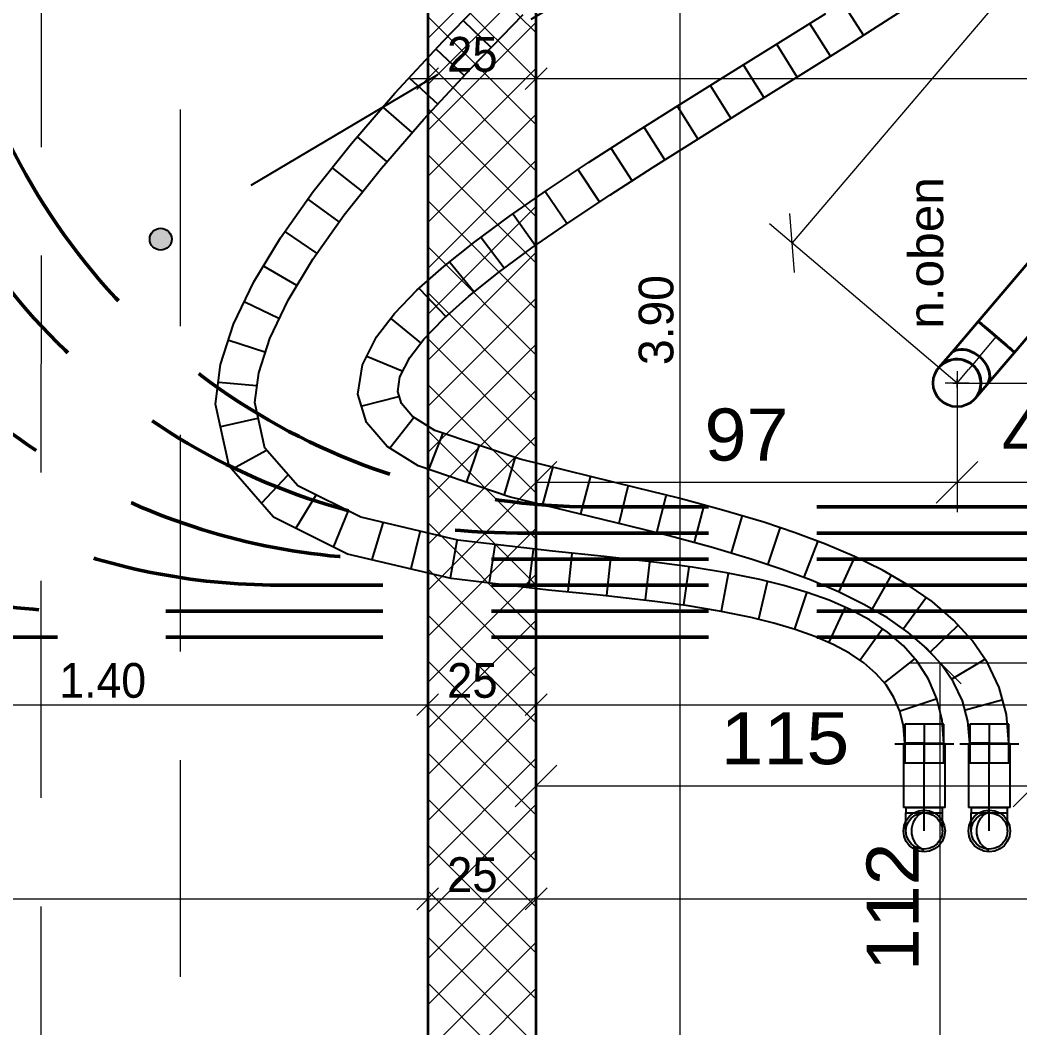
# Model space of a CAD drawing. Header units: millimetres. Extents: x -3497 to 2618, y -1809 to 2456.
# Drawn here: x -2502 to -2271.7, y 794.2 to 1026.5 of the extents above; entities that cross this region are included whole.
import ezdxf
from ezdxf.enums import TextEntityAlignment as Align

# ---------------------------------------------------------------- set-up
doc = ezdxf.new("R2010")
doc.units = ezdxf.units.MM
doc.header["$LTSCALE"] = 100
doc.header["$PDMODE"] = 2
doc.header["$PDSIZE"] = 1
for name, pattern in [('DASHDOT', [1, 0.5, -0.25, 0, -0.25]), ('DASHED', [0.75, 0.5, -0.25]), ('HIDDENX2', [0.75, 0.5, -0.25])]:
    doc.linetypes.add(name, pattern=pattern)
for name, color, linetype, true_color in [('10-0.05 Solid', 1, 'Continuous', 0xff0000), ('10-0.10 Punktlinie', 9, 'Continuous', 0x808080), ('10-0.13 Solid', 7, 'Continuous', 0x000000), ('20-(100) Aussenwände', 7, 'Continuous', 0xc0c0c0), ('20-Beton', 9, 'Continuous', 0x808080), ('30-Text', 7, 'Continuous', 0xff8000), ('30-Text 6', 3, 'Continuous', 0x00ff00), ('50-Türen&Fenster', 9, 'Continuous', 0x808080), ('Keine', 7, 'Continuous', 0xff8000)]:
    doc.layers.add(name, color=color, linetype=linetype, true_color=true_color)
doc.layers.add('10-0.05 Strichpunkt', color=7, linetype='Continuous')
doc.styles.add('Arial', font='arial.ttf')
doc.dimstyles.new('ISO-25', dxfattribs={"dimtxt": 2.5, "dimasz": 2.5, "dimexe": 1.25, "dimexo": 0.625, "dimtad": 1, "dimtxsty": 'Standard', "dimcen": 2.5, "dimadec": 0, "dimazin": 0, "dimtfac": 1, "dimtmove": 0, "dimatfit": 3, "dimfxl": 0, "dimarcsym": 0})

# ---------------------------------------------------------------- blocks, each defined once
blk = doc.blocks.new('vER2Sym_033_nNn0139')
at = {"layer": '20-(100) Aussenwände', "color": 7, "linetype": 'DASHDOT', "lineweight": 18}
blk.add_point((-2286.15, 942.88), dxfattribs=at)
blk = doc.blocks.new('vEGuideLine_487_nNn0140')
at = {"layer": '20-(100) Aussenwände', "color": 18, "linetype": 'DASHDOT', "lineweight": 13, "true_color": 0x000000}
blk.add_point((-2286.15, 942.88), dxfattribs=at)
blk = doc.blocks.new('vEPipe_229_nNn0143')
at = {"layer": '20-(100) Aussenwände', "color": 7, "linetype": 'DASHDOT', "lineweight": 18}
blk.add_line((-2105.71, 1155.11), (-2277.11, 953.52), dxfattribs=at)
at = {"layer": '20-(100) Aussenwände', "color": 22, "linetype": 'Continuous', "lineweight": 35, "true_color": 0xc03000}
blk.add_lwpolyline([(-2109.9, 1158.67), (-2281.3, 957.08), (-2281.25, 957.06), (-2281.14, 956.98), (-2280.95, 956.84), (-2280.7, 956.64), (-2280.39, 956.39), (-2280.02, 956.1), (-2279.6, 955.75), (-2279.14, 955.37), (-2278.64, 954.96), (-2278.12, 954.52), (-2277.58, 954.06), (-2277.04, 953.6), (-2276.49, 953.13), (-2275.95, 952.68), (-2275.44, 952.23), (-2274.95, 951.81), (-2274.5, 951.41), (-2274.09, 951.06), (-2273.74, 950.74), (-2273.44, 950.47), (-2273.21, 950.26), (-2273.04, 950.1), (-2272.94, 950), (-2272.92, 949.95), (-2101.52, 1151.55), (-2101.54, 1151.59), (-2101.64, 1151.69), (-2101.81, 1151.85), (-2102.04, 1152.06), (-2102.34, 1152.33), (-2102.69, 1152.65), (-2103.1, 1153.01), (-2103.55, 1153.4), (-2104.04, 1153.82), (-2104.55, 1154.27), (-2105.09, 1154.73), (-2105.63, 1155.19), (-2106.18, 1155.66), (-2106.72, 1156.11), (-2107.24, 1156.55), (-2107.74, 1156.96), (-2108.2, 1157.34), (-2108.62, 1157.69), (-2108.99, 1157.99), (-2109.3, 1158.24), (-2109.55, 1158.43), (-2109.73, 1158.57), (-2109.85, 1158.65)], close=True, dxfattribs=at)
blk.add_lwpolyline([(-2101.52, 1151.55), (-2101.54, 1151.59), (-2101.64, 1151.69), (-2101.81, 1151.85), (-2102.04, 1152.06), (-2102.34, 1152.33), (-2102.69, 1152.65), (-2103.1, 1153.01), (-2103.55, 1153.4), (-2104.04, 1153.82), (-2104.55, 1154.27), (-2105.09, 1154.73), (-2105.63, 1155.19), (-2106.18, 1155.66), (-2106.72, 1156.11), (-2107.24, 1156.55), (-2107.74, 1156.96), (-2108.2, 1157.34), (-2108.62, 1157.69), (-2108.99, 1157.99), (-2109.3, 1158.24), (-2109.55, 1158.43), (-2109.73, 1158.57), (-2109.85, 1158.65), (-2109.9, 1158.67)], dxfattribs=at)
blk = doc.blocks.new('vEBow_592_nNn0144')
at = {"layer": '20-(100) Aussenwände', "color": 22, "linetype": 'Continuous', "lineweight": 35, "true_color": 0xc03000}
blk.add_line((-2272.92, 949.95), (-2281.3, 957.08), dxfattribs=at)
at = {"layer": '20-(100) Aussenwände', "color": 7, "linetype": 'DASHDOT', "lineweight": 18}
for q in [(-2277.11, 953.52), (-2283.5, 945.99)]:
    blk.add_line((-2280.85, 949.11), q, dxfattribs=at)
at = {"layer": '20-(100) Aussenwände', "color": 22, "linetype": 'Continuous', "lineweight": 35, "true_color": 0xc03000}
blk.add_lwpolyline([(-2279.31, 942.43), (-2272.92, 949.95), (-2281.3, 957.08), (-2287.69, 949.56), (-2287.33, 949.91), (-2286.9, 950.2), (-2286.41, 950.42), (-2285.87, 950.56), (-2285.29, 950.62), (-2284.69, 950.61), (-2284.06, 950.51), (-2283.42, 950.34), (-2282.78, 950.09), (-2282.16, 949.78), (-2281.55, 949.4), (-2280.98, 948.96), (-2280.46, 948.47), (-2279.99, 947.93), (-2279.57, 947.37), (-2279.23, 946.78), (-2278.95, 946.17), (-2278.76, 945.57), (-2278.65, 944.97), (-2278.62, 944.39), (-2278.67, 943.84), (-2278.8, 943.32), (-2279.02, 942.85)], close=True, dxfattribs=at)
blk = doc.blocks.new('vEBow_593_nNn0145')
at = {"layer": '20-(100) Aussenwände', "color": 7, "linetype": 'DASHDOT', "lineweight": 18}
for p, q in [((-2286.15, 942.88), (-2283.5, 945.99)), ((-2286.15, 945.63), (-2286.15, 940.13)), ((-2283.4, 942.88), (-2288.9, 942.88))]:
    blk.add_line(p, q, dxfattribs=at)
at = {"layer": '20-(100) Aussenwände', "color": 22, "linetype": 'Continuous', "lineweight": 35, "true_color": 0xc03000}
blk.add_lwpolyline([(-2279.31, 942.43), (-2281.96, 939.31), (-2281.53, 939.89), (-2281.18, 940.52), (-2280.92, 941.19), (-2280.74, 941.89), (-2280.66, 942.6), (-2280.67, 943.32), (-2280.78, 944.03), (-2280.97, 944.72), (-2281.26, 945.38), (-2281.63, 946), (-2282.07, 946.57), (-2282.59, 947.07), (-2283.17, 947.5), (-2283.8, 947.85), (-2284.47, 948.11), (-2285.16, 948.29), (-2285.88, 948.37), (-2286.6, 948.36), (-2287.31, 948.25), (-2288, 948.06), (-2288.66, 947.77), (-2289.28, 947.4), (-2289.84, 946.96), (-2290.34, 946.44), (-2287.69, 949.56), (-2287.33, 949.91), (-2286.9, 950.2), (-2286.41, 950.42), (-2285.87, 950.56), (-2285.29, 950.62), (-2284.69, 950.61), (-2284.06, 950.51), (-2283.42, 950.34), (-2282.78, 950.09), (-2282.16, 949.78), (-2281.55, 949.4), (-2280.98, 948.96), (-2280.46, 948.47), (-2279.99, 947.93), (-2279.57, 947.37), (-2279.23, 946.78), (-2278.95, 946.17), (-2278.76, 945.57), (-2278.65, 944.97), (-2278.62, 944.39), (-2278.67, 943.84), (-2278.8, 943.32), (-2279.02, 942.85)], close=True, dxfattribs=at)
blk.add_lwpolyline([(-2279.31, 942.43), (-2279.02, 942.85), (-2278.8, 943.32), (-2278.67, 943.84), (-2278.62, 944.39), (-2278.65, 944.97), (-2278.76, 945.57), (-2278.95, 946.17), (-2279.23, 946.78), (-2279.57, 947.37), (-2279.99, 947.93), (-2280.46, 948.47), (-2280.98, 948.96), (-2281.55, 949.4), (-2282.16, 949.78), (-2282.78, 950.09), (-2283.42, 950.34), (-2284.06, 950.51), (-2284.69, 950.61), (-2285.29, 950.62), (-2285.87, 950.56), (-2286.41, 950.42), (-2286.9, 950.2), (-2287.33, 949.91), (-2287.69, 949.56)], dxfattribs=at)
blk.add_circle((-2286.15, 942.88), 5.5, dxfattribs=at)
blk = doc.blocks.new('*D302')
at = {"layer": '10-0.05 Strichpunkt', "color": 6, "linetype": 'Continuous', "lineweight": 13, "true_color": 0xff00ff}
for p, q in [((-2135.17, 1204.79), (-2134.08, 1191.26)), ((-2096.66, 1165.75), (-2139.85, 1202.47)), ((-2134.62, 1198.03), (-2324.12, 975.16)), ((-2323.57, 968.39), (-2324.67, 981.92)), ((-2286.15, 942.88), (-2329.34, 979.6))]:
    blk.add_line(p, q, dxfattribs=at)
at = {"layer": '10-0.05 Strichpunkt', "color": 6, "linetype": 'Continuous', "lineweight": 13, "true_color": 0xff00ff, "style": 'Arial', "width": 1.060137}
blk.add_text('293', height=12, rotation=49.6275, dxfattribs=at).set_placement((-2242.77, 1078.55), (-2223.59, 1101.11), align=Align.FIT)
blk = doc.blocks.new('_Oblique')
at = {"color": 0, "linetype": 'ByBlock', "lineweight": -2}
blk.add_line((-0.5, -0.5), (0.5, 0.5), dxfattribs=at)
blk = doc.blocks.new('*D304')
at = {"layer": '10-0.05 Strichpunkt', "color": 6, "linetype": 'Continuous', "lineweight": 13, "true_color": 0xff00ff}
for p, q in [((-2286.15, 942.88), (-2286.15, 913.14)), ((-2387.96, 915.2), (-2378.36, 924.8)), ((-2281.35, 924.8), (-2290.95, 915.2)), ((-2383.16, 923.07), (-2383.16, 913.14)), ((-2383.16, 920), (-2286.15, 920))]:
    blk.add_line(p, q, dxfattribs=at)
at = {"layer": '10-0.05 Strichpunkt', "color": 6, "linetype": 'Continuous', "lineweight": 13, "true_color": 0xff00ff, "style": 'Arial', "width": 1.03866}
blk.add_text('97', height=12, dxfattribs=at).set_placement((-2344.33, 925), (-2324.99, 925), align=Align.FIT)
blk = doc.blocks.new('*D305')
at = {"layer": '10-0.05 Strichpunkt', "color": 6, "linetype": 'Continuous', "lineweight": 13, "true_color": 0xff00ff}
for p, q in [((-2286.15, 942.88), (-2286.15, 913.14)), ((-2246.15, 942.88), (-2246.15, 913.14)), ((-2290.95, 915.2), (-2281.35, 924.8)), ((-2241.35, 924.8), (-2250.95, 915.2)), ((-2286.15, 920), (-2246.15, 920))]:
    blk.add_line(p, q, dxfattribs=at)
at = {"layer": '10-0.05 Strichpunkt', "color": 6, "linetype": 'Continuous', "lineweight": 13, "true_color": 0xff00ff, "style": 'Arial', "width": 1.03866}
blk.add_text('40', height=12, dxfattribs=at).set_placement((-2275.83, 925), (-2256.48, 925), align=Align.FIT)
blk = doc.blocks.new('*D309')
at = {"layer": '10-0.05 Strichpunkt', "color": 6, "linetype": 'Continuous', "lineweight": 13, "true_color": 0xff00ff}
for p, q in [((-2184.8, 947.68), (-2175.2, 938.08)), ((-2286.15, 942.88), (-2173.14, 942.88)), ((-2180, 765.96), (-2180, 942.88)), ((-2175.2, 761.16), (-2184.8, 770.76)), ((-2175.68, 765.96), (-2186.86, 765.96))]:
    blk.add_line(p, q, dxfattribs=at)
at = {"layer": '10-0.05 Strichpunkt', "color": 6, "linetype": 'Continuous', "lineweight": 13, "true_color": 0xff00ff, "style": 'Arial', "width": 1.060137}
blk.add_text('177', height=12, rotation=90, dxfattribs=at).set_placement((-2185, 839.61), (-2185, 869.23), align=Align.FIT)
blk = doc.blocks.new('*D310')
at = {"layer": '10-0.05 Strichpunkt', "color": 6, "linetype": 'Continuous', "lineweight": 13, "true_color": 0xff00ff}
for p, q in [((-2294.8, 883.1), (-2285.2, 873.5)), ((-2268.44, 878.3), (-2296.86, 878.3)), ((-2290, 765.96), (-2290, 878.3)), ((-2285.2, 761.16), (-2294.8, 770.76)), ((-2266.19, 765.96), (-2296.86, 765.96))]:
    blk.add_line(p, q, dxfattribs=at)
at = {"layer": '10-0.05 Strichpunkt', "color": 6, "linetype": 'Continuous', "lineweight": 13, "true_color": 0xff00ff, "style": 'Arial', "width": 1.060137}
blk.add_text('112', height=12, rotation=90, dxfattribs=at).set_placement((-2295, 807.32), (-2295, 836.94), align=Align.FIT)
blk = doc.blocks.new('*D311')
at = {"layer": '10-0.05 Strichpunkt', "color": 6, "linetype": 'Continuous', "lineweight": 13, "true_color": 0xff00ff}
for p, q in [((-2268.44, 878.3), (-2268.44, 843.14)), ((-2383.17, 867.61), (-2383.17, 843.14)), ((-2387.97, 845.2), (-2378.37, 854.8)), ((-2263.64, 854.8), (-2273.24, 845.2)), ((-2383.17, 850), (-2268.44, 850))]:
    blk.add_line(p, q, dxfattribs=at)
at = {"layer": '10-0.05 Strichpunkt', "color": 6, "linetype": 'Continuous', "lineweight": 13, "true_color": 0xff00ff, "style": 'Arial', "width": 1.060137}
blk.add_text('115', height=12, dxfattribs=at).set_placement((-2340.61, 855), (-2310.99, 855), align=Align.FIT)
blk = doc.blocks.new('*X473')
at = {"layer": '10-0.05 Solid', "color": 18, "linetype": 'Continuous', "lineweight": 13, "true_color": 0x000000}
for p, q in [((-2383.13, 1023.57), (-2408.13, 1048.57)), ((-2408.13, 1022.3), (-2383.13, 1047.3)), ((-2383.13, 1012.97), (-2408.13, 1037.97)), ((-2408.13, 1011.69), (-2383.13, 1036.69)), ((-2383.13, 1002.36), (-2408.13, 1027.36)), ((-2408.13, 1001.08), (-2383.13, 1026.08)), ((-2383.13, 991.75), (-2408.13, 1016.75)), ((-2408.13, 990.48), (-2383.13, 1015.48)), ((-2383.13, 981.15), (-2408.13, 1006.15)), ((-2408.13, 979.87), (-2383.13, 1004.87)), ((-2383.13, 970.54), (-2408.13, 995.54)), ((-2408.13, 969.26), (-2383.13, 994.26)), ((-2383.13, 959.93), (-2408.13, 984.93)), ((-2408.13, 958.66), (-2383.13, 983.66)), ((-2383.13, 949.33), (-2408.13, 974.33)), ((-2408.13, 948.05), (-2383.13, 973.05)), ((-2383.13, 938.72), (-2408.13, 963.72)), ((-2408.13, 937.44), (-2383.13, 962.44)), ((-2383.13, 928.11), (-2408.13, 953.11)), ((-2408.13, 926.84), (-2383.13, 951.84)), ((-2383.13, 917.51), (-2408.13, 942.51)), ((-2408.13, 916.23), (-2383.13, 941.23)), ((-2383.13, 906.9), (-2408.13, 931.9)), ((-2408.13, 905.63), (-2383.13, 930.63)), ((-2383.13, 896.29), (-2408.13, 921.29)), ((-2408.13, 895.02), (-2383.13, 920.02)), ((-2383.13, 885.69), (-2408.13, 910.69)), ((-2408.13, 884.41), (-2383.13, 909.41)), ((-2383.13, 875.08), (-2408.13, 900.08)), ((-2408.13, 873.81), (-2383.13, 898.81)), ((-2383.13, 864.47), (-2408.13, 889.47)), ((-2408.13, 863.2), (-2383.13, 888.2)), ((-2383.13, 853.87), (-2408.13, 878.87)), ((-2408.13, 852.59), (-2383.13, 877.59)), ((-2383.13, 843.26), (-2408.13, 868.26)), ((-2408.13, 841.99), (-2383.13, 866.99)), ((-2383.13, 832.65), (-2408.13, 857.65)), ((-2408.13, 831.38), (-2383.13, 856.38)), ((-2383.13, 822.05), (-2408.13, 847.05)), ((-2408.13, 820.77), (-2383.13, 845.77)), ((-2383.13, 811.44), (-2408.13, 836.44)), ((-2408.13, 810.17), (-2383.13, 835.17)), ((-2383.13, 800.83), (-2408.13, 825.83)), ((-2408.13, 799.56), (-2383.13, 824.56)), ((-2383.13, 790.23), (-2408.13, 815.23)), ((-2408.13, 788.95), (-2383.13, 813.95)), ((-2383.13, 779.62), (-2408.13, 804.62)), ((-2408.13, 778.35), (-2383.13, 803.35))]:
    blk.add_line(p, q, dxfattribs=at)
blk = doc.blocks.new('AnonymMegaMac_nNn0797')
at = {"layer": '20-Beton', "color": 8, "linetype": 'Continuous', "lineweight": 13, "true_color": 0x808080}
blk.add_line((-2349.92, 765.96), (-2349.92, 1155.98), dxfattribs=at)
at = {"layer": '20-Beton', "color": 8, "linetype": 'Continuous', "lineweight": 18, "true_color": 0x808080, "style": 'Arial', "width": 0.953608}
blk.add_text('3.90', height=8, rotation=90, dxfattribs=at).set_placement((-2351.51, 947.03), (-2351.51, 967.75), align=Align.FIT)
blk = doc.blocks.new('AnonymMegaMac_nNn0994')
at = {"layer": '20-Beton', "color": 8, "linetype": 'Continuous', "lineweight": 13, "true_color": 0x808080}
for p, q in [((-2615.16, 819.28), (-2615.16, 828.66)), ((-2408.13, 819.28), (-2408.13, 828.66)), ((-2612.66, 826.47), (-2617.66, 821.47)), ((-2405.63, 826.47), (-2410.63, 821.47)), ((-2615.16, 823.97), (-2408.13, 823.97))]:
    blk.add_line(p, q, dxfattribs=at)
at = {"layer": '20-Beton', "color": 8, "linetype": 'Continuous', "lineweight": 18, "true_color": 0x808080, "style": 'Arial', "width": 0.96134}
blk.add_text('2.07', height=8, dxfattribs=at).set_placement((-2525.4, 825.56), (-2504.51, 825.56), align=Align.FIT)
blk = doc.blocks.new('AnonymMegaMac_nNn0995')
at = {"layer": '20-Beton', "color": 8, "linetype": 'Continuous', "lineweight": 13, "true_color": 0x808080}
for p, q in [((-2408.13, 819.28), (-2408.13, 828.66)), ((-2383.13, 819.28), (-2383.13, 828.66)), ((-2405.63, 826.47), (-2410.63, 821.47)), ((-2380.63, 826.47), (-2385.63, 821.47)), ((-2408.13, 823.97), (-2383.13, 823.97))]:
    blk.add_line(p, q, dxfattribs=at)
at = {"layer": '20-Beton', "color": 8, "linetype": 'Continuous', "lineweight": 18, "true_color": 0x808080, "style": 'Arial', "width": 0.9375}
blk.add_text('25', height=8, dxfattribs=at).set_placement((-2403.66, 825.56), (-2392.02, 825.56), align=Align.FIT)
blk = doc.blocks.new('AnonymMegaMac_nNn0996')
at = {"layer": '20-Beton', "color": 8, "linetype": 'Continuous', "lineweight": 13, "true_color": 0x808080}
for p, q in [((-2383.13, 819.28), (-2383.13, 828.66)), ((-2380.63, 826.47), (-2385.63, 821.47)), ((-2383.13, 823.97), (-1600.16, 823.97))]:
    blk.add_line(p, q, dxfattribs=at)
blk = doc.blocks.new('AnonymMegaMac_nNn01009')
at = {"layer": '20-Beton', "color": 8, "linetype": 'Continuous', "lineweight": 13, "true_color": 0x808080}
for p, q in [((-2548.13, 864.04), (-2548.13, 1013.46)), ((-2545.63, 871.23), (-2550.63, 866.23)), ((-2405.63, 871.23), (-2410.63, 866.23)), ((-2408.13, 864.04), (-2408.13, 873.41)), ((-2548.13, 868.73), (-2408.13, 868.73))]:
    blk.add_line(p, q, dxfattribs=at)
at = {"layer": '20-Beton', "color": 8, "linetype": 'Continuous', "lineweight": 18, "true_color": 0x808080, "style": 'Arial', "width": 0.919367}
blk.add_text('1.40', height=8, dxfattribs=at).set_placement((-2493, 870.32), (-2473.02, 870.32), align=Align.FIT)
blk = doc.blocks.new('AnonymMegaMac_nNn01010')
at = {"layer": '20-Beton', "color": 8, "linetype": 'Continuous', "lineweight": 13, "true_color": 0x808080}
for p, q in [((-2405.63, 871.23), (-2410.63, 866.23)), ((-2408.13, 864.04), (-2408.13, 873.41)), ((-2380.63, 871.23), (-2385.63, 866.23)), ((-2383.13, 864.04), (-2383.13, 873.41)), ((-2408.13, 868.73), (-2383.13, 868.73))]:
    blk.add_line(p, q, dxfattribs=at)
at = {"layer": '20-Beton', "color": 8, "linetype": 'Continuous', "lineweight": 18, "true_color": 0x808080, "style": 'Arial', "width": 0.9375}
blk.add_text('25', height=8, dxfattribs=at).set_placement((-2403.66, 870.32), (-2392.02, 870.32), align=Align.FIT)
blk = doc.blocks.new('AnonymMegaMac_nNn01011')
at = {"layer": '20-Beton', "color": 8, "linetype": 'Continuous', "lineweight": 13, "true_color": 0x808080}
for p, q in [((-2380.63, 871.23), (-2385.63, 866.23)), ((-2383.13, 864.04), (-2383.13, 873.41)), ((-2383.13, 868.73), (-1953.16, 868.73))]:
    blk.add_line(p, q, dxfattribs=at)
blk = doc.blocks.new('AnonymMegaMac_nNn01031')
at = {"layer": '20-Beton', "color": 8, "linetype": 'Continuous', "lineweight": 13, "true_color": 0x808080}
for p, q in [((-2408.13, 1008.39), (-2408.13, 1017.76)), ((-2383.13, 1008.39), (-2383.13, 1017.76)), ((-2405.63, 1015.57), (-2410.63, 1010.57)), ((-2380.63, 1015.57), (-2385.63, 1010.57)), ((-2411.88, 1013.07), (-2408.13, 1013.07)), ((-2408.13, 1013.07), (-2383.13, 1013.07))]:
    blk.add_line(p, q, dxfattribs=at)
at = {"layer": '20-Beton', "color": 8, "linetype": 'Continuous', "lineweight": 18, "true_color": 0x808080, "style": 'Arial', "width": 0.9375}
blk.add_text('25', height=8, dxfattribs=at).set_placement((-2403.66, 1014.66), (-2392.02, 1014.66), align=Align.FIT)
blk = doc.blocks.new('AnonymMegaMac_nNn01032')
at = {"layer": '20-Beton', "color": 8, "linetype": 'Continuous', "lineweight": 13, "true_color": 0x808080}
for p, q in [((-2383.13, 1008.39), (-2383.13, 1017.76)), ((-2380.63, 1015.57), (-2385.63, 1010.57)), ((-2383.13, 1013.07), (-1953.16, 1013.07))]:
    blk.add_line(p, q, dxfattribs=at)

msp = doc.modelspace()

# ---------------------------------------------------------------- hatches: boundary and pattern name
at = {"layer": '10-0.05 Strichpunkt', "linetype": 'Continuous', "lineweight": 25, "true_color": 0xff8000}
msp.add_hatch(color=30, dxfattribs=at).paths.add_polyline_path([(-2467.63, 977.55, 1), (-2471.67, 974.51, 1)], flags=0)

# ---------------------------------------------------------------- linework, layer by layer
at = {"layer": '10-0.05 Strichpunkt', "color": 30, "linetype": 'Continuous', "lineweight": 25, "true_color": 0xff8000}
msp.add_circle((-2469.65, 976.03), 2.53, dxfattribs=at)
at = {"layer": '10-0.10 Punktlinie', "color": 8, "linetype": 'Continuous', "lineweight": 13, "true_color": 0x808080}
msp.add_lwpolyline([(-2383.13, 765.85), (-1600.16, 765.96), (-1600.16, 1130.98), (-2383.13, 1130.98)], close=True, dxfattribs=at)
at = {"layer": '10-0.13 Solid', "color": 18, "linetype": 'HIDDENX2', "lineweight": 13, "true_color": 0x000000}
for p, q in [((-2497.17, 397.24), (-2497.15, 1262.97)), ((-2465.17, 1230.96), (-2465.15, 428.46))]:
    msp.add_line(p, q, dxfattribs=at)
at = {"layer": '30-Text', "color": 30, "linetype": 'DASHED', "lineweight": 25, "true_color": 0xff8000}
msp.add_lwpolyline([(-1969.17, 1053.43), (-2335.39, 1054.26, 0.162958), (-2341.41, 1052.25), (-2469.65, 976.03)], format="xyb", dxfattribs=at)
at = {"layer": '30-Text 6', "color": 3, "linetype": 'HIDDENX2', "lineweight": 50, "true_color": 0x00ff00}
for p, q in [((-2268.44, 914.3), (-2369.89, 914.3)), ((-2268.44, 908.3), (-2387.46, 908.3)), ((-2268.44, 902.3), (-2415.43, 902.3)), ((-2268.44, 896.3), (-2442.46, 896.3)), ((-2268.44, 890.3), (-2487.83, 890.3)), ((-2268.44, 884.3), (-2565.97, 884.3))]:
    msp.add_line(p, q, dxfattribs=at)
for centre, start in [((-2369.89, 1064.3), 204.0139), ((-2387.46, 1058.3), 207.2122), ((-2415.43, 1052.3), 217.3352), ((-2442.46, 1046.3), 224.8597), ((-2487.83, 1040.3), 247.1208)]:
    msp.add_arc(centre, 150, start, 270, dxfattribs=at)
at = {"layer": '50-Türen&Fenster', "color": 8, "linetype": 'Continuous', "lineweight": 35, "true_color": 0x808080}
for points in [[(-2408.13, 1130.98), (-2408.13, 765.85)], [(-2383.13, 765.85), (-2383.13, 1130.98)]]:
    msp.add_lwpolyline(points, dxfattribs=at)
at = {"layer": 'Keine', "color": 140, "linetype": 'DASHED', "lineweight": 25, "true_color": 0x00c0ff}
for p, q in [((-2311.6, 1020.51), (-2275.93, 1043.49)), ((-2404.59, 1021.67), (-2392.51, 1034.1)), ((-2312.5, 1030.46), (-2307.78, 1023.12)), ((-2398.08, 1015.49), (-2386.13, 1027.79)), ((-2328.01, 1020.83), (-2316.41, 1028.08)), ((-2399.88, 1026.35), (-2393.59, 1020.29)), ((-2320.08, 1025.65), (-2315.4, 1018.28)), ((-2415.69, 1009.66), (-2404.59, 1021.67)), ((-2406.14, 1019.81), (-2399.78, 1013.83)), ((-2339.38, 1013.76), (-2328.01, 1020.83)), ((-2327.68, 1020.9), (-2323.06, 1013.49)), ((-2323.26, 1013.22), (-2311.6, 1020.51)), ((-2409.01, 1003.68), (-2398.08, 1015.49)), ((-2335.32, 1016.14), (-2330.7, 1008.73)), ((-2412.3, 1013.15), (-2405.85, 1007.27)), ((-2350.41, 1006.87), (-2339.38, 1013.76)), ((-2334.64, 1006.15), (-2323.26, 1013.22)), ((-2342.96, 1011.38), (-2338.34, 1003.98)), ((-2425.71, 998.1), (-2415.69, 1009.66)), ((-2418.36, 1006.39), (-2411.8, 1000.64)), ((-2361, 1000.18), (-2350.41, 1006.87)), ((-2350.6, 1006.61), (-2345.96, 999.21)), ((-2345.64, 999.28), (-2334.64, 1006.15)), ((-2418.8, 992.37), (-2409.01, 1003.68)), ((-2358.23, 1001.79), (-2353.55, 994.42)), ((-2424.32, 999.52), (-2417.63, 993.91)), ((-2371.08, 993.7), (-2361, 1000.18)), ((-2356.18, 992.62), (-2345.64, 999.28)), ((-2434.54, 987.01), (-2425.71, 998.1)), ((-2365.84, 996.93), (-2361.11, 989.59)), ((-2430.07, 992.43), (-2423.22, 987.01)), ((-2427.36, 981.61), (-2418.8, 992.37)), ((-2380.54, 987.41), (-2371.08, 993.7)), ((-2373.42, 991.99), (-2368.62, 984.71)), ((-2366.17, 986.19), (-2356.18, 992.62)), ((-2389.31, 981.33), (-2380.54, 987.41)), ((-2442.08, 976.37), (-2434.54, 987.01)), ((-2435.67, 985.2), (-2428.64, 980.02)), ((-2380.97, 986.97), (-2376.06, 979.75)), ((-2375.51, 979.99), (-2366.17, 986.19)), ((-2434.56, 971.45), (-2427.36, 981.61)), ((-2397.3, 975.45), (-2389.31, 981.33)), ((-2388.43, 981.79), (-2383.38, 974.67)), ((-2384.1, 974.03), (-2375.51, 979.99)), ((-2448.22, 966.21), (-2442.08, 976.37)), ((-2440.99, 977.7), (-2433.73, 972.84)), ((-2395.8, 976.4), (-2390.54, 969.44)), ((-2404.43, 969.76), (-2397.3, 975.45)), ((-2391.84, 968.33), (-2384.1, 974.03)), ((-2440.31, 961.94), (-2434.56, 971.45)), ((-2445.89, 969.83), (-2438.34, 965.43)), ((-2410.61, 964.25), (-2404.43, 969.76)), ((-2403.03, 970.73), (-2397.47, 964)), ((-2398.64, 962.9), (-2391.84, 968.33)), ((-2452.86, 956.48), (-2448.22, 966.21)), ((-2415.78, 958.88), (-2410.61, 964.25)), ((-2410.03, 964.61), (-2404.02, 958.27)), ((-2444.5, 953.16), (-2440.31, 961.94)), ((-2404.39, 957.78), (-2398.64, 962.9)), ((-2450.29, 961.57), (-2442.41, 957.83)), ((-2419.89, 953.54), (-2415.78, 958.88)), ((-2416.58, 957.65), (-2409.8, 952.15)), ((-2408.98, 953.02), (-2404.39, 957.78)), ((-2455.85, 947.16), (-2452.86, 956.48)), ((-2453.92, 952.77), (-2445.63, 950.03)), ((-2447.05, 945.2), (-2444.5, 953.16)), ((-2423.16, 947.08), (-2419.89, 953.54)), ((-2412.27, 948.73), (-2408.98, 953.02)), ((-2422.03, 949.02), (-2413.98, 945.66)), ((-2414.51, 944.31), (-2412.27, 948.73)), ((-2457.03, 937.98), (-2455.85, 947.16)), ((-2424.19, 940.33), (-2423.16, 947.08)), ((-2447.93, 938.38), (-2447.05, 945.2)), ((-2415.02, 940.96), (-2414.51, 944.31)), ((-2456.25, 943.09), (-2447.55, 942.3)), ((-2414.2, 938.18), (-2415.02, 940.96)), ((-2422.25, 933.78), (-2424.19, 940.33)), ((-2423.25, 937.59), (-2414.8, 939.77)), ((-2453.9, 923.7), (-2457.03, 937.98)), ((-2445.63, 927.88), (-2447.93, 938.38)), ((-2411.6, 935.17), (-2414.2, 938.18)), ((-2455.79, 932.88), (-2447.27, 934.78)), ((-2416.77, 928), (-2411.38, 934.86)), ((-2406.47, 931.96), (-2411.6, 935.17)), ((-2417.5, 928.28), (-2422.25, 933.78)), ((-2386.82, 925.29), (-2406.47, 931.96)), ((-2407.81, 923.08), (-2404.62, 931.2)), ((-2453.09, 923.11), (-2445.44, 927.31)), ((-2438.02, 919.19), (-2445.63, 927.88)), ((-2410.34, 923.8), (-2417.5, 928.28)), ((-2399.1, 920.12), (-2396.28, 928.38)), ((-2390.39, 917.16), (-2387.95, 925.55)), ((-2359.98, 918.72), (-2386.82, 925.29)), ((-2443.62, 911.96), (-2453.9, 923.7)), ((-2389.33, 916.67), (-2410.34, 923.8)), ((-2381.61, 914.91), (-2379.3, 923.33)), ((-2446.34, 915.28), (-2440.32, 921.6)), ((-2372.82, 912.75), (-2370.61, 921.2)), ((-2423.53, 911.93), (-2438.02, 919.19)), ((-2364.03, 910.6), (-2361.92, 919.07)), ((-2350.24, 916.3), (-2359.98, 918.72)), ((-2438.44, 909.51), (-2433.92, 916.98)), ((-2362.13, 910.02), (-2389.33, 916.67)), ((-2355.31, 908.44), (-2353.16, 916.9)), ((-2340.4, 913.67), (-2350.24, 916.3)), ((-2429.79, 905.18), (-2426.48, 913.25)), ((-2346.68, 906.19), (-2344.38, 914.61)), ((-2330.63, 910.77), (-2340.4, 913.67)), ((-2426.61, 903.43), (-2443.62, 911.96)), ((-2401.17, 906.67), (-2423.53, 911.93)), ((-2338.11, 903.76), (-2335.63, 912.13)), ((-2323.44, 908.37), (-2330.63, 910.77)), ((-2420.92, 902.23), (-2418.38, 910.58)), ((-2411.91, 900.1), (-2409.87, 908.59)), ((-2352.48, 907.62), (-2362.13, 910.02)), ((-2329.66, 901.12), (-2326.9, 909.4)), ((-2316.45, 905.76), (-2323.44, 908.37)), ((-2402.9, 897.99), (-2401.36, 906.58)), ((-2379.34, 904.08), (-2401.17, 906.67)), ((-2342.83, 905.04), (-2352.48, 907.62)), ((-2321.39, 898.16), (-2318.23, 906.3)), ((-2393.85, 896.89), (-2392.54, 905.52)), ((-2384.8, 895.81), (-2383.71, 904.47)), ((-2367.43, 902.89), (-2379.34, 904.08)), ((-2333.33, 902.21), (-2342.83, 905.04)), ((-2309.74, 902.9), (-2316.45, 905.76)), ((-2402.74, 897.82), (-2426.61, 903.43)), ((-2375.79, 894.83), (-2374.83, 903.5)), ((-2355.29, 901.53), (-2367.43, 902.89)), ((-2366.82, 893.91), (-2365.89, 902.59)), ((-2357.93, 892.92), (-2356.9, 901.58)), ((-2347.21, 900.44), (-2355.29, 901.53)), ((-2326.42, 899.91), (-2333.33, 902.21)), ((-2313.32, 894.81), (-2309.68, 902.74)), ((-2303.36, 899.76), (-2309.74, 902.9)), ((-2349.12, 891.77), (-2347.86, 900.4)), ((-2339.29, 899.15), (-2347.21, 900.44)), ((-2331.61, 897.59), (-2339.29, 899.15)), ((-2319.78, 897.43), (-2326.42, 899.91)), ((-2297.39, 896.3), (-2303.36, 899.76)), ((-2380.32, 895.16), (-2402.74, 897.82)), ((-2340.4, 890.34), (-2338.81, 898.93)), ((-2331.81, 888.52), (-2329.79, 897.02)), ((-2326.04, 896.21), (-2331.61, 897.59)), ((-2313.48, 894.75), (-2319.78, 897.43)), ((-2305.66, 890.86), (-2301.34, 898.46)), ((-2368.37, 893.96), (-2380.32, 895.16)), ((-2320.69, 894.62), (-2326.04, 896.21)), ((-2323.49, 886.22), (-2320.78, 894.52)), ((-2315.59, 892.79), (-2320.69, 894.62)), ((-2307.59, 891.85), (-2313.48, 894.75)), ((-2291.89, 892.48), (-2297.39, 896.3)), ((-2356.38, 892.62), (-2368.37, 893.96)), ((-2348.53, 891.56), (-2356.38, 892.62)), ((-2310.78, 890.68), (-2315.59, 892.79)), ((-2298.51, 886.3), (-2293.34, 893.34)), ((-2286.95, 888.24), (-2291.89, 892.48)), ((-2340.9, 890.32), (-2348.53, 891.56)), ((-2333.58, 888.84), (-2340.9, 890.32)), ((-2315.6, 883.13), (-2311.91, 891.05)), ((-2306.29, 888.26), (-2310.78, 890.68)), ((-2302.2, 888.73), (-2307.59, 891.85)), ((-2328.39, 887.55), (-2333.58, 888.84)), ((-2323.48, 886.09), (-2328.39, 887.55)), ((-2302.18, 885.48), (-2306.29, 888.26)), ((-2297.38, 885.37), (-2302.2, 888.73)), ((-2282.65, 883.55), (-2286.95, 888.24)), ((-2318.91, 884.45), (-2323.48, 886.09)), ((-2308.5, 879.07), (-2303.42, 886.17)), ((-2298.5, 882.3), (-2302.18, 885.48)), ((-2293.19, 881.79), (-2297.38, 885.37)), ((-2292.24, 880.92), (-2285.98, 887.01)), ((-2314.72, 882.61), (-2318.91, 884.45)), ((-2279.11, 878.37), (-2282.65, 883.55)), ((-2310.95, 880.58), (-2314.72, 882.61)), ((-2307.64, 878.34), (-2310.95, 880.58)), ((-2295.31, 878.68), (-2298.5, 882.3)), ((-2289.7, 877.97), (-2293.19, 881.79)), ((-2304.83, 875.91), (-2307.64, 878.34)), ((-2302.81, 873.81), (-2295.97, 879.24)), ((-2292.71, 874.61), (-2295.31, 878.68)), ((-2287.29, 874.66), (-2279.82, 879.18)), ((-2276.45, 872.67), (-2279.11, 878.37)), ((-2302.51, 873.28), (-2304.83, 875.91)), ((-2286.93, 873.91), (-2289.7, 877.97)), ((-2290.79, 870.08), (-2292.71, 874.61)), ((-2284.9, 869.58), (-2286.93, 873.91)), ((-2300.68, 870.41), (-2302.51, 873.28)), ((-2274.78, 866.47), (-2276.45, 872.67)), ((-2299.34, 867.26), (-2300.68, 870.41)), ((-2299.22, 867.32), (-2290.92, 870.04)), ((-2289.61, 865.14), (-2290.79, 870.08)), ((-2283.65, 864.91), (-2284.9, 869.58)), ((-2284.23, 867.53), (-2275.81, 869.85)), ((-2298.51, 863.76), (-2299.34, 867.26)), ((-2274.21, 859.82), (-2274.78, 866.47)), ((-2298.21, 864.22), (-2298.21, 855.22)), ((-2295.58, 864.22), (-2298.21, 864.22)), ((-2291.85, 864.22), (-2295.58, 864.22)), ((-2293.71, 864.22), (-2293.71, 855.22)), ((-2289.21, 864.22), (-2291.85, 864.22)), ((-2289.21, 859.82), (-2289.61, 865.14)), ((-2289.21, 855.22), (-2289.21, 864.22)), ((-2283.21, 859.82), (-2283.65, 864.91)), ((-2283.21, 864.22), (-2283.21, 855.22)), ((-2280.58, 864.22), (-2283.21, 864.22)), ((-2276.85, 864.22), (-2280.58, 864.22)), ((-2278.71, 864.22), (-2278.71, 855.22)), ((-2274.21, 864.22), (-2276.85, 864.22)), ((-2274.21, 855.22), (-2274.21, 864.22)), ((-2298.21, 859.82), (-2298.51, 863.76)), ((-2300.51, 859.72), (-2286.91, 859.72)), ((-2298.51, 859.72), (-2298.51, 845.02)), ((-2295.7, 859.72), (-2298.51, 859.72)), ((-2297.61, 859.82), (-2298.21, 859.82)), ((-2298.21, 859.72), (-2298.06, 859.72)), ((-2298.06, 859.72), (-2297.61, 859.72)), ((-2295.96, 859.82), (-2297.61, 859.82)), ((-2297.61, 859.72), (-2296.89, 859.72)), ((-2296.89, 859.72), (-2295.96, 859.72)), ((-2293.71, 859.82), (-2295.96, 859.82)), ((-2295.96, 859.72), (-2294.88, 859.72)), ((-2291.72, 859.72), (-2295.7, 859.72)), ((-2294.88, 859.72), (-2293.71, 859.72)), ((-2293.71, 859.82), (-2291.46, 859.82)), ((-2293.71, 859.72), (-2292.55, 859.72)), ((-2293.71, 843.82), (-2293.71, 859.72)), ((-2292.55, 859.72), (-2291.46, 859.72)), ((-2288.91, 859.72), (-2291.72, 859.72)), ((-2291.46, 859.82), (-2289.82, 859.82)), ((-2291.46, 859.72), (-2290.53, 859.72)), ((-2290.53, 859.72), (-2289.82, 859.72)), ((-2289.82, 859.82), (-2289.21, 859.82)), ((-2289.82, 859.72), (-2289.37, 859.72)), ((-2289.37, 859.72), (-2289.21, 859.72)), ((-2288.91, 845.02), (-2288.91, 859.72)), ((-2285.51, 859.72), (-2271.91, 859.72)), ((-2283.51, 859.72), (-2283.51, 845.02)), ((-2280.7, 859.72), (-2283.51, 859.72)), ((-2282.61, 859.82), (-2283.21, 859.82)), ((-2283.21, 859.72), (-2283.06, 859.72)), ((-2283.06, 859.72), (-2282.61, 859.72)), ((-2280.96, 859.82), (-2282.61, 859.82)), ((-2282.61, 859.72), (-2281.89, 859.72)), ((-2281.89, 859.72), (-2280.96, 859.72)), ((-2278.71, 859.82), (-2280.96, 859.82)), ((-2280.96, 859.72), (-2279.88, 859.72)), ((-2276.72, 859.72), (-2280.7, 859.72)), ((-2279.88, 859.72), (-2278.71, 859.72)), ((-2278.71, 859.82), (-2276.46, 859.82)), ((-2278.71, 859.72), (-2277.55, 859.72)), ((-2278.71, 843.82), (-2278.71, 859.72)), ((-2277.55, 859.72), (-2276.46, 859.72)), ((-2273.91, 859.72), (-2276.72, 859.72)), ((-2276.46, 859.82), (-2274.82, 859.82)), ((-2276.46, 859.72), (-2275.53, 859.72)), ((-2275.53, 859.72), (-2274.82, 859.72)), ((-2274.82, 859.82), (-2274.21, 859.82)), ((-2274.82, 859.72), (-2274.37, 859.72)), ((-2274.37, 859.72), (-2274.21, 859.72)), ((-2273.91, 845.02), (-2273.91, 859.72)), ((-2295.58, 855.22), (-2298.21, 855.22)), ((-2291.85, 855.22), (-2295.58, 855.22)), ((-2289.21, 855.22), (-2291.85, 855.22)), ((-2280.58, 855.22), (-2283.21, 855.22)), ((-2276.85, 855.22), (-2280.58, 855.22)), ((-2274.21, 855.22), (-2276.85, 855.22)), ((-2295.7, 845.02), (-2298.51, 845.02)), ((-2297.91, 845.02), (-2297.91, 843.82)), ((-2297.91, 845.02), (-2295.45, 845.02)), ((-2297.91, 842.73), (-2297.91, 843.82)), ((-2297.91, 843.82), (-2295.45, 843.82)), ((-2297.11, 843.01), (-2296.11, 843.77)), ((-2296.68, 842.59), (-2295.81, 843.25)), ((-2296.11, 843.77), (-2294.96, 844.25)), ((-2295.81, 843.25), (-2294.8, 843.67)), ((-2291.72, 845.02), (-2295.7, 845.02)), ((-2295.66, 842.56), (-2294.79, 843.46)), ((-2295.45, 845.02), (-2291.97, 845.02)), ((-2295.45, 843.82), (-2291.97, 843.82)), ((-2294.96, 844.25), (-2293.71, 844.42)), ((-2294.8, 843.67), (-2293.71, 843.82)), ((-2294.79, 843.46), (-2293.71, 844.12)), ((-2293.71, 844.42), (-2292.47, 844.25)), ((-2293.71, 843.82), (-2292.63, 843.67)), ((-2293.71, 842.73), (-2293.71, 843.82)), ((-2292.63, 843.67), (-2291.61, 843.25)), ((-2292.47, 844.25), (-2291.31, 843.77)), ((-2291.97, 845.02), (-2289.51, 845.02)), ((-2291.97, 843.82), (-2289.51, 843.82)), ((-2288.91, 845.02), (-2291.72, 845.02)), ((-2291.61, 843.25), (-2290.74, 842.59)), ((-2291.31, 843.77), (-2290.32, 843.01)), ((-2289.51, 843.82), (-2289.51, 845.02)), ((-2289.51, 842.73), (-2289.51, 843.82)), ((-2280.7, 845.02), (-2283.51, 845.02)), ((-2282.91, 845.02), (-2282.91, 843.82)), ((-2282.91, 845.02), (-2280.45, 845.02)), ((-2282.91, 842.73), (-2282.91, 843.82)), ((-2282.91, 843.82), (-2280.45, 843.82)), ((-2282.11, 843.01), (-2281.11, 843.77)), ((-2281.68, 842.59), (-2280.81, 843.25)), ((-2281.11, 843.77), (-2279.96, 844.25)), ((-2280.81, 843.25), (-2279.8, 843.67)), ((-2276.72, 845.02), (-2280.7, 845.02)), ((-2280.66, 842.56), (-2279.79, 843.46)), ((-2280.45, 845.02), (-2276.97, 845.02)), ((-2280.45, 843.82), (-2276.97, 843.82)), ((-2279.96, 844.25), (-2278.71, 844.42)), ((-2279.8, 843.67), (-2278.71, 843.82)), ((-2279.79, 843.46), (-2278.71, 844.12)), ((-2278.71, 844.42), (-2277.47, 844.25)), ((-2278.71, 843.82), (-2277.63, 843.67)), ((-2278.71, 842.73), (-2278.71, 843.82)), ((-2277.63, 843.67), (-2276.61, 843.25)), ((-2277.47, 844.25), (-2276.31, 843.77)), ((-2276.97, 845.02), (-2274.51, 845.02)), ((-2276.97, 843.82), (-2274.51, 843.82)), ((-2273.91, 845.02), (-2276.72, 845.02)), ((-2276.61, 843.25), (-2275.74, 842.59)), ((-2276.31, 843.77), (-2275.32, 843.01)), ((-2274.51, 843.82), (-2274.51, 845.02)), ((-2274.51, 842.73), (-2274.51, 843.82)), ((-2298.35, 840.86), (-2297.87, 842.02)), ((-2297.91, 841.72), (-2297.91, 842.73)), ((-2297.91, 840.85), (-2297.91, 841.72)), ((-2297.87, 842.02), (-2297.11, 843.01)), ((-2297.77, 840.7), (-2297.35, 841.72)), ((-2297.35, 841.72), (-2296.68, 842.59)), ((-2296.6, 840.25), (-2296.28, 841.46)), ((-2296.28, 841.46), (-2295.66, 842.56)), ((-2293.71, 841.72), (-2293.71, 842.73)), ((-2293.71, 840.85), (-2293.71, 841.72)), ((-2290.74, 842.59), (-2290.08, 841.72)), ((-2290.32, 843.01), (-2289.56, 842.02)), ((-2290.08, 841.72), (-2289.66, 840.7)), ((-2289.56, 842.02), (-2289.08, 840.86)), ((-2289.51, 841.72), (-2289.51, 842.73)), ((-2289.51, 840.85), (-2289.51, 841.72)), ((-2283.35, 840.86), (-2282.87, 842.02)), ((-2282.91, 841.72), (-2282.91, 842.73)), ((-2282.91, 840.85), (-2282.91, 841.72)), ((-2282.87, 842.02), (-2282.11, 843.01)), ((-2282.77, 840.7), (-2282.35, 841.72)), ((-2282.35, 841.72), (-2281.68, 842.59)), ((-2281.6, 840.25), (-2281.28, 841.46)), ((-2281.28, 841.46), (-2280.66, 842.56)), ((-2278.71, 841.72), (-2278.71, 842.73)), ((-2278.71, 840.85), (-2278.71, 841.72)), ((-2275.74, 842.59), (-2275.08, 841.72)), ((-2275.32, 843.01), (-2274.56, 842.02)), ((-2275.08, 841.72), (-2274.66, 840.7)), ((-2274.56, 842.02), (-2274.08, 840.86)), ((-2274.51, 841.72), (-2274.51, 842.73)), ((-2274.51, 840.85), (-2274.51, 841.72)), ((-2298.51, 839.62), (-2298.35, 840.86)), ((-2298.35, 838.37), (-2298.51, 839.62)), ((-2297.91, 840.18), (-2297.91, 840.85)), ((-2297.91, 839.62), (-2297.77, 840.7)), ((-2297.91, 839.76), (-2297.91, 840.18)), ((-2297.91, 839.62), (-2297.91, 839.76)), ((-2297.77, 838.53), (-2297.91, 839.62)), ((-2296.6, 838.99), (-2296.6, 840.25)), ((-2296.28, 837.77), (-2296.6, 838.99)), ((-2293.71, 840.18), (-2293.71, 840.85)), ((-2293.71, 839.76), (-2293.71, 840.18)), ((-2293.71, 839.62), (-2293.71, 839.76)), ((-2289.66, 840.7), (-2289.51, 839.62)), ((-2289.51, 839.62), (-2289.66, 838.53)), ((-2289.51, 840.18), (-2289.51, 840.85)), ((-2289.51, 839.76), (-2289.51, 840.18)), ((-2289.51, 839.62), (-2289.51, 839.76)), ((-2289.08, 840.86), (-2288.91, 839.62)), ((-2288.91, 839.62), (-2289.08, 838.37)), ((-2283.51, 839.62), (-2283.35, 840.86)), ((-2283.35, 838.37), (-2283.51, 839.62)), ((-2282.91, 840.18), (-2282.91, 840.85)), ((-2282.91, 839.62), (-2282.77, 840.7)), ((-2282.91, 839.76), (-2282.91, 840.18)), ((-2282.91, 839.62), (-2282.91, 839.76)), ((-2282.77, 838.53), (-2282.91, 839.62)), ((-2281.6, 838.99), (-2281.6, 840.25)), ((-2281.28, 837.77), (-2281.6, 838.99)), ((-2278.71, 840.18), (-2278.71, 840.85)), ((-2278.71, 839.76), (-2278.71, 840.18)), ((-2278.71, 839.62), (-2278.71, 839.76)), ((-2274.66, 840.7), (-2274.51, 839.62)), ((-2274.51, 839.62), (-2274.66, 838.53)), ((-2274.51, 840.18), (-2274.51, 840.85)), ((-2274.51, 839.76), (-2274.51, 840.18)), ((-2274.51, 839.62), (-2274.51, 839.76)), ((-2274.08, 840.86), (-2273.91, 839.62)), ((-2273.91, 839.62), (-2274.08, 838.37)), ((-2297.87, 837.22), (-2298.35, 838.37)), ((-2297.11, 836.22), (-2297.87, 837.22)), ((-2297.35, 837.52), (-2297.77, 838.53)), ((-2296.68, 836.65), (-2297.35, 837.52)), ((-2295.81, 835.98), (-2296.68, 836.65)), ((-2295.66, 836.67), (-2296.28, 837.77)), ((-2294.79, 835.77), (-2295.66, 836.67)), ((-2290.74, 836.65), (-2291.61, 835.98)), ((-2290.08, 837.52), (-2290.74, 836.65)), ((-2289.56, 837.22), (-2290.32, 836.22)), ((-2289.66, 838.53), (-2290.08, 837.52)), ((-2289.08, 838.37), (-2289.56, 837.22)), ((-2282.87, 837.22), (-2283.35, 838.37)), ((-2282.11, 836.22), (-2282.87, 837.22)), ((-2282.35, 837.52), (-2282.77, 838.53)), ((-2281.68, 836.65), (-2282.35, 837.52)), ((-2280.81, 835.98), (-2281.68, 836.65)), ((-2280.66, 836.67), (-2281.28, 837.77)), ((-2279.79, 835.77), (-2280.66, 836.67)), ((-2275.74, 836.65), (-2276.61, 835.98)), ((-2275.08, 837.52), (-2275.74, 836.65)), ((-2274.56, 837.22), (-2275.32, 836.22)), ((-2274.66, 838.53), (-2275.08, 837.52)), ((-2274.08, 838.37), (-2274.56, 837.22)), ((-2296.11, 835.46), (-2297.11, 836.22)), ((-2294.96, 834.98), (-2296.11, 835.46)), ((-2294.8, 835.56), (-2295.81, 835.98)), ((-2293.71, 834.82), (-2294.96, 834.98)), ((-2293.71, 835.42), (-2294.8, 835.56)), ((-2293.71, 835.12), (-2294.79, 835.77)), ((-2292.63, 835.56), (-2293.71, 835.42)), ((-2292.47, 834.98), (-2293.71, 834.82)), ((-2291.61, 835.98), (-2292.63, 835.56)), ((-2291.31, 835.46), (-2292.47, 834.98)), ((-2290.32, 836.22), (-2291.31, 835.46)), ((-2281.11, 835.46), (-2282.11, 836.22)), ((-2279.96, 834.98), (-2281.11, 835.46)), ((-2279.8, 835.56), (-2280.81, 835.98)), ((-2278.71, 834.82), (-2279.96, 834.98)), ((-2278.71, 835.42), (-2279.8, 835.56)), ((-2278.71, 835.12), (-2279.79, 835.77)), ((-2277.63, 835.56), (-2278.71, 835.42)), ((-2277.47, 834.98), (-2278.71, 834.82)), ((-2276.61, 835.98), (-2277.63, 835.56)), ((-2276.31, 835.46), (-2277.47, 834.98)), ((-2275.32, 836.22), (-2276.31, 835.46))]:
    msp.add_line(p, q, dxfattribs=at)

# ---------------------------------------------------------------- block references
for name in ['AnonymMegaMac_nNn0797', 'vEPipe_229_nNn0143', '*X473', 'AnonymMegaMac_nNn01031', 'AnonymMegaMac_nNn01032', 'AnonymMegaMac_nNn01009', 'vEBow_592_nNn0144', 'vEBow_593_nNn0145', 'vER2Sym_033_nNn0139', 'vEGuideLine_487_nNn0140', 'AnonymMegaMac_nNn01011', 'AnonymMegaMac_nNn01010', 'AnonymMegaMac_nNn0994', 'AnonymMegaMac_nNn0995', 'AnonymMegaMac_nNn0996']:
    msp.add_blockref(name, (0, 0))

# ---------------------------------------------------------------- texts
at = {"layer": '10-0.05 Strichpunkt', "color": 216, "linetype": 'Continuous', "lineweight": 25, "true_color": 0x800080, "style": 'Arial', "width": 1.024074}
msp.add_text('n.oben', height=8, rotation=90, dxfattribs=at).set_placement((-2289.33, 955.38), (-2289.33, 990.34), align=Align.FIT)

# ---------------------------------------------------------------- dimensions: what is measured, and where the dimension line sits
at = {"layer": '10-0.05 Strichpunkt', "color": 6, "linetype": 'Continuous', "lineweight": 13, "true_color": 0xff00ff}
for base, p1, p2, angle, picture, middle, turn in [((-2324.12, 975.16), (-2096.66, 1165.75), (-2286.15, 942.88), 229.6275, '*D302', (-2237.75, 1093.72), 49.6275), ((-2180, 942.88), (-2175.68, 765.96), (-2286.15, 942.88), 90, '*D309', (-2191, 854.42), 90), ((-2290, 878.3), (-2266.19, 765.96), (-2268.44, 878.3), 90, '*D310', (-2301, 822.13), 90)]:
    dim = msp.add_linear_dim(base=base, p1=p1, p2=p2, angle=angle, dimstyle='ISO-25', override={"dimtxt": 12, "dimasz": 12, "dimexe": 8.571429, "dimgap": 1.714286, "dimtad": 1, "dimjust": 0, "dimdec": 0, "dimzin": 8, "dimpost": '<>', "dimtxsty": 'Arial', "dimblk1": 'Oblique', "dimblk2": 'Oblique', "dimsah": 1, "dimclrd": 6, "dimclre": 6, "dimclrt": 6, "dimadec": 0}, dxfattribs=at)
    dim.commit()
    dim.dimension.update_dxf_attribs({"geometry": picture, "text_midpoint": middle, "text_rotation": turn})
for base, p1, p2, picture, middle in [((-2286.15, 920), (-2383.16, 923.07), (-2286.15, 942.88), '*D304', (-2334.66, 931)), ((-2246.15, 920), (-2286.15, 942.88), (-2246.15, 942.88), '*D305', (-2266.15, 931)), ((-2268.44, 850), (-2383.17, 867.61), (-2268.44, 878.3), '*D311', (-2325.8, 861))]:
    dim = msp.add_linear_dim(base=base, p1=p1, p2=p2, dimstyle='ISO-25', override={"dimtxt": 12, "dimasz": 12, "dimexe": 8.571429, "dimgap": 1.714286, "dimtad": 1, "dimjust": 0, "dimdec": 0, "dimzin": 8, "dimpost": '<>', "dimtxsty": 'Arial', "dimblk1": 'Oblique', "dimblk2": 'Oblique', "dimsah": 1, "dimclrd": 6, "dimclre": 6, "dimclrt": 6, "dimadec": 0}, dxfattribs=at)
    dim.commit()
    dim.dimension.update_dxf_attribs({"geometry": picture, "text_midpoint": middle})

doc.saveas('drawing.dxf')
